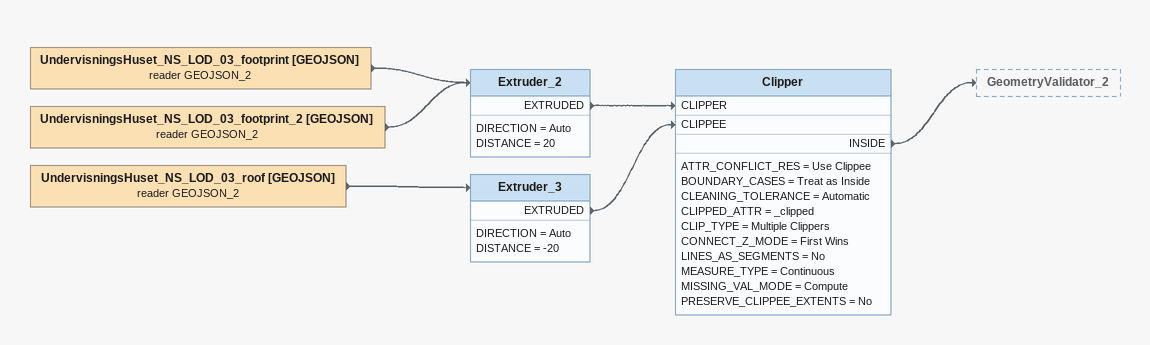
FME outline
UndervisningsHuset_NS_LOD_03_footprint [GEOJSON] (reader GEOJSON_2)
    -> Extruder_2
UndervisningsHuset_NS_LOD_03_footprint_2 [GEOJSON] (reader GEOJSON_2)
    -> Extruder_2
Extruder_2
    DIRECTION = Auto
    DISTANCE = 20
    EXTRUDED -> Clipper [CLIPPER]
UndervisningsHuset_NS_LOD_03_roof [GEOJSON] (reader GEOJSON_2)
    -> Extruder_3
Extruder_3
    DIRECTION = Auto
    DISTANCE = -20
    EXTRUDED -> Clipper [CLIPPEE]
Clipper
    ATTR_CONFLICT_RES = Use Clippee
    BOUNDARY_CASES = Treat as Inside
    CLEANING_TOLERANCE = Automatic
    CLIPPED_ATTR = _clipped
    CLIP_TYPE = Multiple Clippers
    CONNECT_Z_MODE = First Wins
    LINES_AS_SEGMENTS = No
    MEASURE_TYPE = Continuous
    MISSING_VAL_MODE = Compute
    PRESERVE_CLIPPEE_EXTENTS = No
    INSIDE -> GeometryValidator_2
